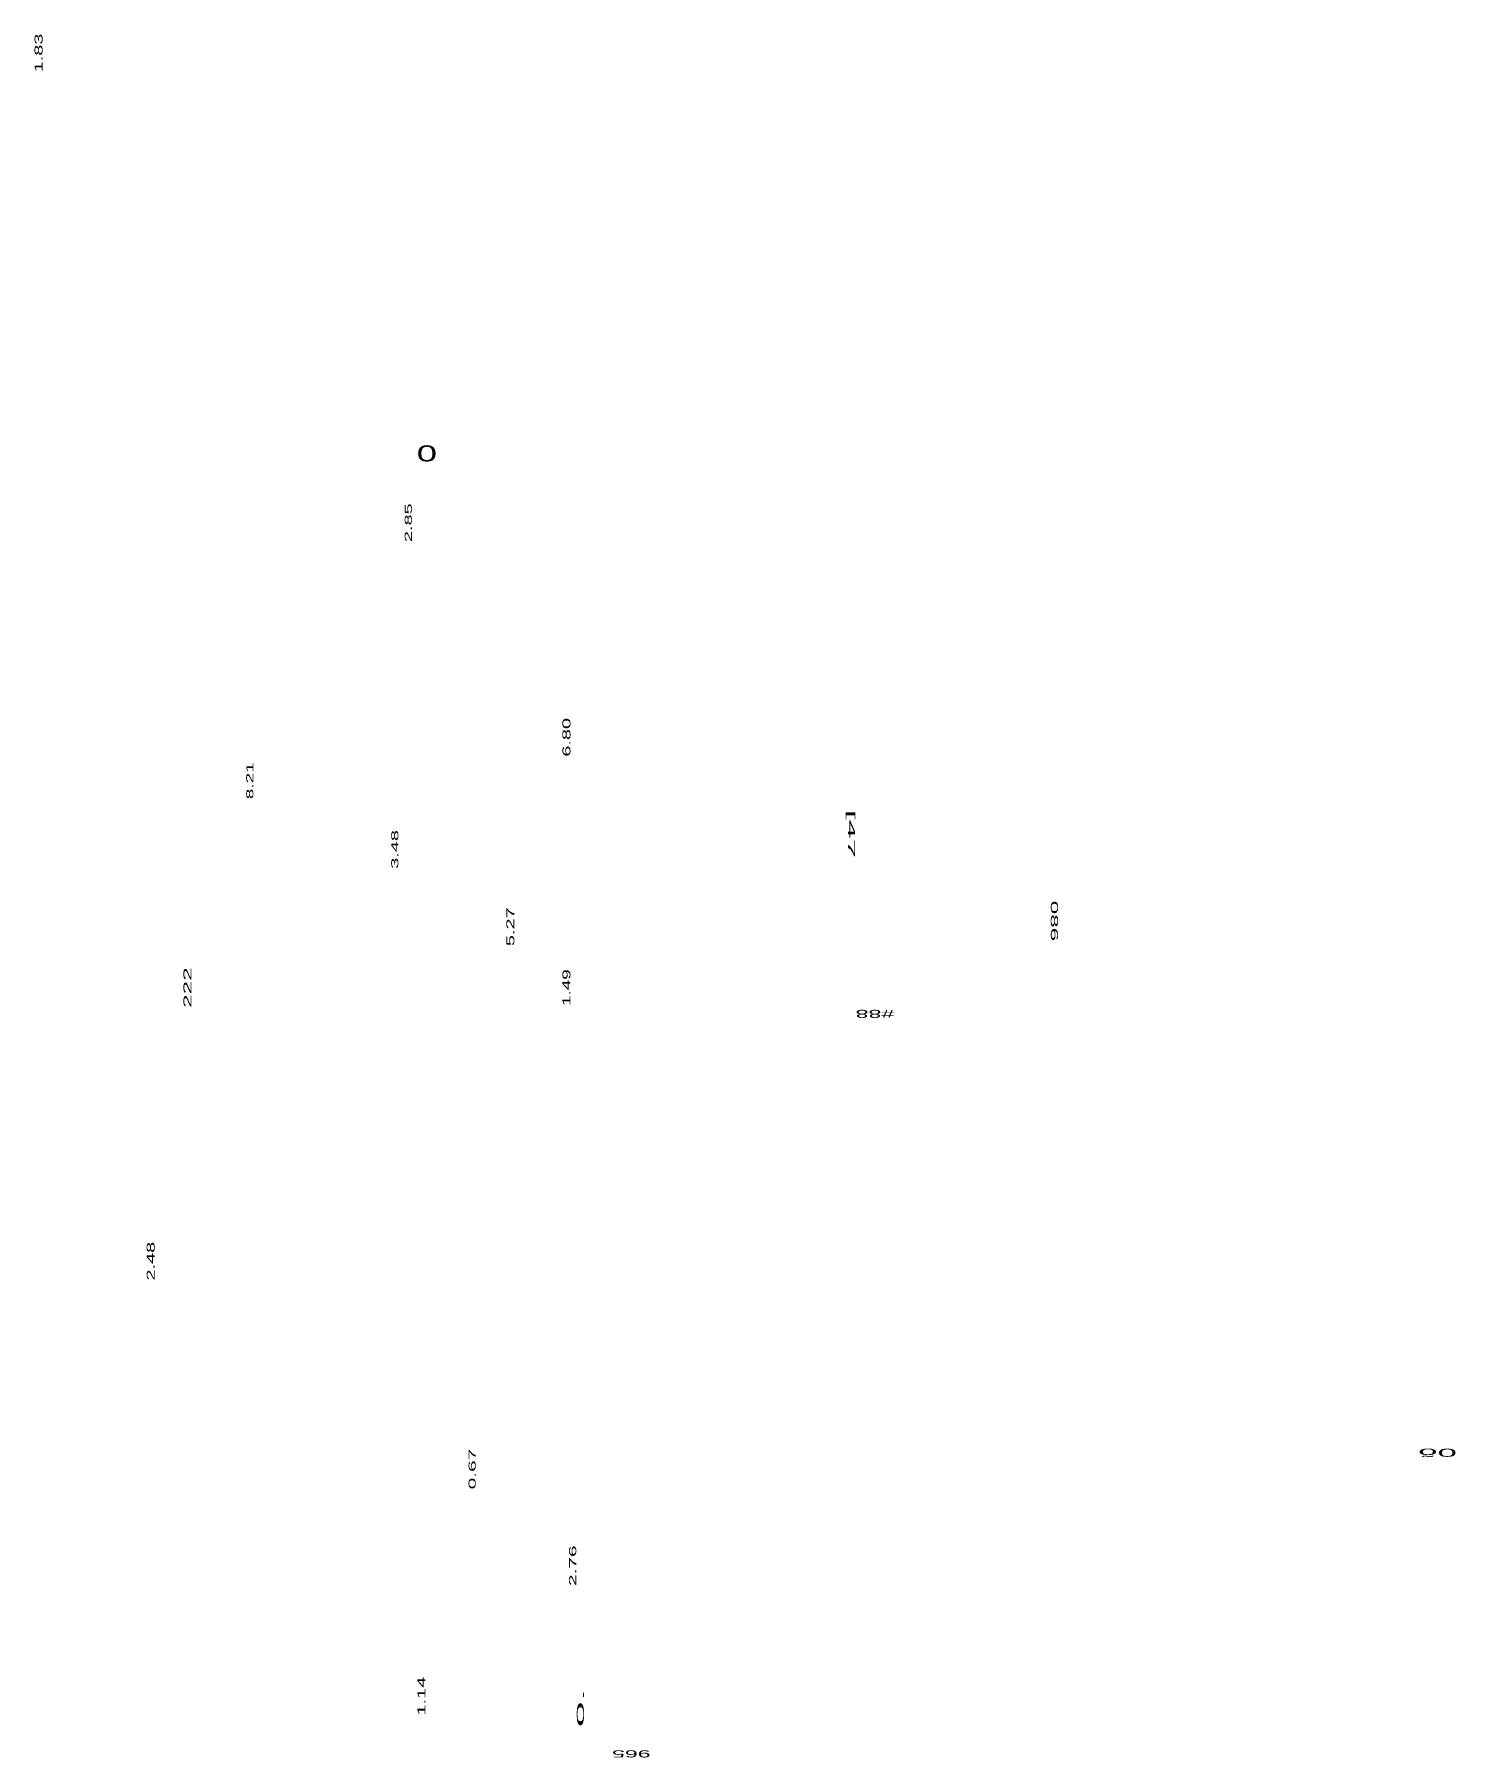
# Model space of a CAD drawing. Header units: millimetres. Extents: x 0 to 150324, y -100295 to 111760.
# Drawn here: x 88006 to 137790, y -1235 to 59134 of the extents above; entities that cross this region are included whole.
import ezdxf
from ezdxf.enums import TextEntityAlignment as Align

# ---------------------------------------------------------------- set-up
doc = ezdxf.new("R2010")
doc.units = ezdxf.units.MM
doc.layers.add('A-TEXT-OCR', color=3, linetype='Continuous')

msp = doc.modelspace()

# ---------------------------------------------------------------- texts
at = {"layer": 'A-TEXT-OCR'}
for s, height, rotation, p, p2 in [('1.83', 280.4, 90, (88290, 57810), (88290, 59165)), ('0', 561, 180, (102108, 44738), (101397, 44738)), ('2.85', 249.3, 90, (101227, 41351), (101227, 42706)), ('6.80', 280.4, 90, (106782, 33833), (106782, 35187)), ('8.21', 249.3, 90, (95673, 32343), (95673, 33630)), ('[47', 249.3, 270, (116501, 31970), (116501, 30277)), ('3.48', 249.3, 90, (100753, 29904), (100753, 31259)), ('5.27', 280.4, 90, (104817, 27195), (104817, 28550)), ('086', 249.3, 270, (123613, 28787), (123613, 27364)), ('222', 280.4, 90, (93506, 25027), (93506, 26450)), ('1.49', 280.4, 90, (106782, 25095), (106782, 26382)), ('#88', 280.4, 180, (118127, 24960), (116772, 24960)), ('2.48', 280.4, 90, (92219, 15477), (92219, 16832)), ('0.67', 249.3, 90, (103463, 8162), (103463, 9584)), ('0õ', 280.4, 180, (137837, 9584), (136483, 9584)), ('2.76', 249.3, 90, (106985, 4775), (106985, 6198)), ('1.14', 280.4, 90, (101702, 237), (101702, 1592)), ('0.', 249.3, 90, (107256, -169), (107256, 1185)), ('965', 249.3, 180, (109593, -982), (108238, -982))]:
    msp.add_text(s, height=height, rotation=rotation, dxfattribs=at).set_placement(p, p2, align=Align.FIT)

doc.saveas('drawing.dxf')
